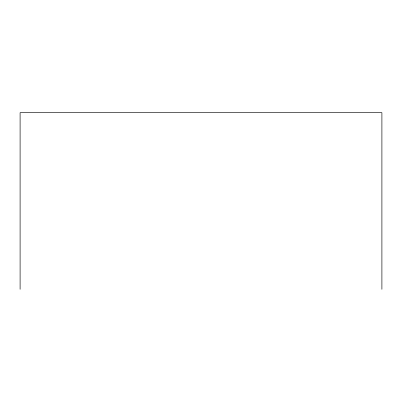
<?xml version="1.0" encoding="UTF-8"?>
<svg xmlns="http://www.w3.org/2000/svg" width="402" height="402" viewBox="0 0 402 402"><rect width="100%" height="100%" fill="white"/><g stroke="black" fill="none" stroke-linecap="round" stroke-linejoin="round"><path stroke-width="0.6" d="M381.9 289.324L381.9 112.676L20.1 112.676L20.1 289.324"/></g></svg>
